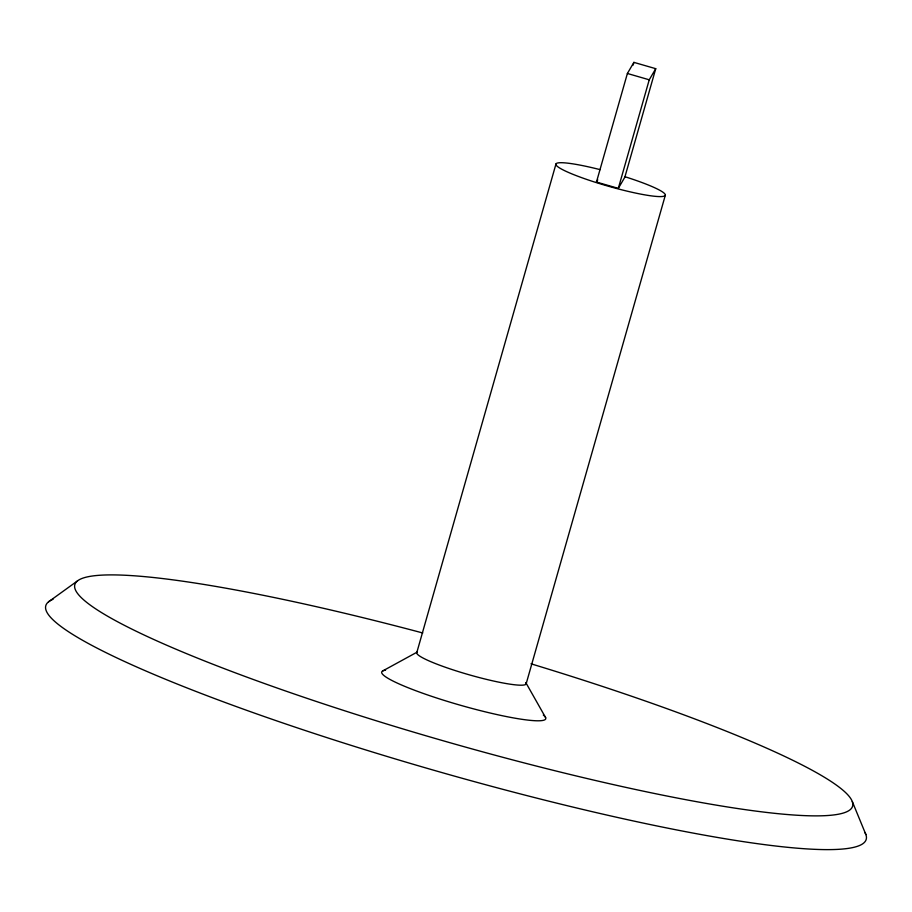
<?xml version="1.0" encoding="UTF-8"?>
<svg xmlns="http://www.w3.org/2000/svg" width="912" height="912" viewBox="0 0 912 912"><rect width="100%" height="100%" fill="white"/><g stroke="black" fill="none" stroke-linecap="round" stroke-linejoin="round"><path stroke-width="1.37" d="M416.738 652.787L555.978 163.978M596.459 182.058L627.388 73.484L633.897 62.369L655.739 68.685L624.811 177.259L618.313 188.374L596.459 182.058L597.77 179.835M633.133 65.094L633.897 62.369M618.313 188.374L649.241 79.8L655.739 68.685M526.121 683.932L665.361 195.111M48.564 601.795L77.474 580.921M382.823 670.879L417.4 651.977M627.388 73.484L649.241 79.8M525.973 682.883L545.593 717.527M852.31 801.58L865.876 834.548M864.861 832.382A426.531 51.984 15.9 0 1 434.853 770.549A426.531 51.984 15.9 0 1 53.021 599.321M624.731 176.654A56.875 6.931 15.9 0 1 654.782 196.285A56.875 6.931 15.9 0 1 564.437 170.578A56.875 6.931 15.9 0 1 600.119 169.643M525.779 682.575A56.875 6.931 15.9 0 1 471.55 675.473A56.875 6.931 15.9 0 1 417.137 652.148M530.989 663.799A404.358 49.282 15.9 0 1 783.955 814.234A404.358 49.282 15.9 0 1 129.185 627.775A404.358 49.282 15.9 0 1 422.746 632.974M543.301 715.031A85.306 10.397 15.9 0 1 461.233 705.478A85.306 10.397 15.9 0 1 385.548 670.183"/></g></svg>
